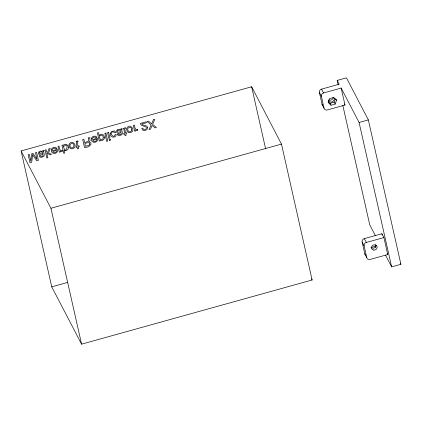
<?xml version="1.0" encoding="UTF-8"?>
<svg xmlns="http://www.w3.org/2000/svg" width="422" height="422" viewBox="0 0 422 422"><rect width="100%" height="100%" fill="white"/><g stroke="black" fill="none" stroke-linecap="round" stroke-linejoin="round"><path stroke-width="0.63" d="M335.184 104.076L336.524 100.188L333.691 97.456L329.524 98.616L328.184 102.504L331.017 105.236L335.184 104.076L334.187 102.161L335.337 98.827M375.659 247.313L375.158 246.353L375.733 244.686M21.1 150.939L251.639 86.768L281.479 144.092L312.116 279.997L81.578 344.167L51.737 286.844L21.1 150.939L50.941 208.262L81.578 344.167M338.201 84.901L337.189 80.412L346.451 77.833L368.353 119.911L400.9 264.288L391.637 266.868L385.555 255.178M324.049 108.169L321.369 96.279A2.901 2.595 -27.5 0 1 323.574 92.961L341.171 88.061L345.001 105.046L327.403 109.947A2.901 2.595 -27.5 0 1 324.049 108.169L322.06 104.345L319.38 92.455A2.901 2.595 -27.5 0 1 321.58 89.132L339.177 84.236L337.189 80.412M328.131 101.502L330.02 103.321L334.187 102.161M50.941 208.262L281.479 144.092M341.171 88.061L359.09 122.485L368.353 119.911M51.737 286.844L67.615 282.423M364.318 238.636L381.91 233.735L383.904 237.565L387.734 254.55L370.136 259.446A2.901 2.595 -27.5 0 1 366.781 257.673L364.793 253.849L362.113 241.959A2.901 2.595 -27.5 0 1 364.318 238.636L366.307 242.46A2.901 2.595 -27.5 0 0 364.102 245.783L366.781 257.673M366.307 242.46L383.904 237.565M370.991 247.514L375.158 246.353M344.431 103.954L345.001 105.046M336.023 99.228L336.524 100.188M330.02 103.321L331.017 105.236M321.58 89.132L323.574 92.961M319.38 92.455L321.369 96.279M400.293 263.122L400.9 264.288M387.164 253.458L387.734 254.55M375.517 235.893L369.735 224.789L342.828 105.437M362.113 241.959L364.102 245.783M311.515 278.837L312.116 279.997M359.09 122.485L391.637 266.868M381.91 233.735L382.195 234.996M251.639 86.768L265.66 148.95M333.475 97.493A2.901 2.595 -27.5 0 1 332.631 101.697A2.901 2.595 -27.5 0 1 328.58 100.209M333.195 97.435A2.901 2.595 -27.5 0 1 328.801 99.872M322.719 105.516A2.901 2.595 -27.5 0 1 322.06 104.345M376.16 245.451A2.901 2.595 -27.5 0 1 374.256 247.962A2.901 2.595 -27.5 0 1 371.207 247.482M365.452 255.02A2.901 2.595 -27.5 0 1 364.793 253.849M68.364 147.457C68.733 149.646 65.948 151.424 64.144 150.137L64.803 153.054L63.759 153.344L61.939 145.279L62.931 145.004L63.1 145.754C64.35 142.815 68.665 144.514 68.364 147.457M104.366 137.43C104.709 139.624 101.908 141.433 100.13 140.025L100.304 140.8L99.26 141.09L97.419 132.925L98.495 132.624L99.17 135.615C100.536 132.766 104.693 134.502 104.366 137.43M68.934 144.994L69.224 146.977L70.363 148.412A2.754 2.463 -27.5 0 0 72.093 148.802C79.589 147.447 71.387 137.477 68.934 144.994M126.669 128.926L126.964 130.904L128.098 132.344A2.754 2.463 -27.5 0 0 129.828 132.735C137.324 131.374 129.121 121.404 126.669 128.926M110.369 133.516C109.272 137.783 116.599 138.653 116.166 134.323L115.122 134.613C114.784 138.115 110.168 135.467 111.656 132.798A1.377 1.229 -27.5 0 1 112.4 131.991L113.945 131.917L114.715 132.793L115.76 132.503L115.217 131.585A2.289 2.047 -27.5 0 0 114.045 130.92L111.445 131.543L110.369 133.516M51.357 149.868C50.292 155.148 59.201 154.331 57.228 149.372L52.544 150.675C51.742 148.66 54.823 147.125 55.904 148.913L56.959 148.623C55.757 146.139 51.6 147.262 51.357 149.868M91.432 138.711C90.366 143.992 99.275 143.179 97.303 138.216L92.618 139.524C91.817 137.509 94.897 135.968 95.979 137.762L97.034 137.466C95.831 134.982 91.674 136.106 91.432 138.711M43.529 151.213L44.278 154.858L44.11 155.966L43.113 156.794L41.177 157.327L39.926 157.068L39.373 156.42L39.199 155.94L40.201 155.66C40.633 157.01 42.696 156.43 43.197 155.438L42.807 154.478C36.893 157.322 37.157 149.003 42.443 151.535L42.77 150.58L43.993 150.248L44.157 150.976L43.529 151.213M121.641 129.47L122.391 133.115L122.222 134.222L121.225 135.056L119.289 135.583L118.039 135.325L117.485 134.676L117.311 134.196L118.313 133.916C118.746 135.267 120.808 134.687 121.309 133.695L120.919 132.735C115.011 135.578 115.269 127.259 120.555 129.791L120.887 128.837L122.106 128.504L122.269 129.232L121.641 129.47M63.527 146.598C65.895 156.857 70.031 140.31 63.527 146.598M103.237 137.63C103.274 141.09 98.442 139.45 99.555 136.48C100.204 133.969 103.67 135.32 103.237 137.63M147.621 127.755C147.705 130.846 142.172 131.843 141.76 128.436L142.852 128.13C143.053 130.852 147.626 129.338 146.117 127.075C144.303 125.698 140.874 126.415 140.41 123.44L146.276 121.805L146.487 122.733L141.818 124.036C143.2 126.025 147.426 124.68 147.621 127.755M88.52 137.883L88.62 141.185L84.658 142.62L83.883 139.176L82.696 139.503L84.505 147.542C87.09 147.985 94.47 144.271 89.295 141.866L90.065 140.679L89.744 138.258L90.013 137.656L88.52 137.883M73.998 145.933L73.433 147.362L72.067 147.911A1.524 1.366 -27.5 0 1 70.949 147.536C67.314 144.303 74.225 140.832 73.998 145.933M131.733 129.86L131.168 131.289L129.802 131.838A1.524 1.366 -27.5 0 1 128.684 131.464C125.049 128.23 131.959 124.759 131.733 129.86M32.684 154.742L31.697 162.243L29.999 162.713L28.184 154.679L29.318 154.362L30.817 161.151L31.808 153.666L32.985 153.339L37.015 159.426L35.459 152.653L36.587 152.337L38.402 160.376L36.719 160.845L32.684 154.742M89.78 144.081L88.921 145.273L85.481 146.276L84.864 143.527C86.162 143.222 89.701 141.449 89.78 144.081M56.321 151.071C56.3 152.98 53.14 153.439 52.75 151.451L56.3 150.464L56.321 151.071M96.395 139.914C96.374 141.824 93.215 142.283 92.824 140.294L96.374 139.307L96.395 139.914M76.16 141.597L76.973 146.471L76.108 146.708L76.287 147.515L77.152 147.273L77.521 148.908L78.608 148.607L78.239 146.972L79.262 146.687L79.078 145.885L78.059 146.165L77.194 142.341L77.331 141.871L78.112 141.607L77.938 140.827L76.16 141.597M123.704 128.367L124.516 133.236L123.651 133.479L123.831 134.28L124.696 134.038L125.065 135.678L126.152 135.372L125.782 133.737L126.806 133.452L126.621 132.65L125.603 132.935L124.738 129.111L124.875 128.636L125.656 128.372L125.482 127.592L123.704 128.367M48.952 148.897L47.623 152.405L46.552 151.904L46.056 149.704L45.027 149.989L46.837 158.028L47.871 157.738L46.816 153.075L50.134 154.795L51.505 154.415L48.567 152.901L50.324 148.512L48.952 148.897M153.302 119.848L151.683 123.815L148.507 121.183L147.078 121.583L151.145 124.828L149.087 129.565L150.57 129.153L152.115 125.455L155.027 127.913L156.441 127.518L152.616 124.421L154.774 119.442L153.302 119.848M39.615 152.437L39.425 153.207L39.858 153.798L42.886 153.756C43.055 151.962 40.728 151.261 39.615 152.437M117.727 130.693L117.543 131.464L117.97 132.06L120.998 132.012C121.167 130.219 118.84 129.517 117.727 130.693M62.203 150.443C59.66 151.609 59.249 147.668 59.059 146.081L57.983 146.381L59.307 152.242L60.325 151.957L60.098 150.944L61.475 151.667L62.44 151.482L62.203 150.443M137.604 129.454C135.061 130.62 134.644 126.679 134.454 125.097L133.384 125.392L134.702 131.253L135.726 130.973L135.494 129.96L136.87 130.678L137.836 130.493L137.604 129.454M105.927 133.035L104.856 133.336L106.666 141.375L107.742 141.075L105.927 133.035M108.633 132.286L107.541 132.587L108.855 138.421L109.947 138.115L108.633 132.286M110.195 139.207L109.103 139.508L109.351 140.626L110.443 140.32L110.195 139.207M373.428 250.046A2.901 2.595 -27.5 0 0 377.099 246.68A2.901 2.595 -27.5 0 0 372.436 245.63A2.901 2.595 -27.5 0 0 373.428 250.046"/></g></svg>
